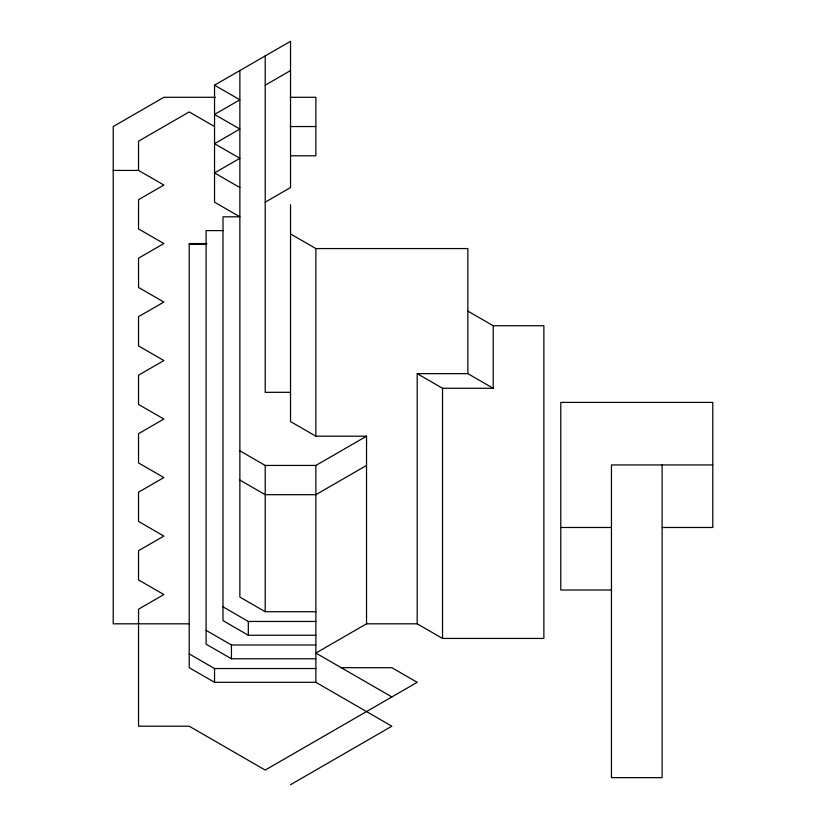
<?xml version="1.0" encoding="UTF-8"?>
<svg xmlns="http://www.w3.org/2000/svg" width="826" height="826" viewBox="0 0 826 826"><rect width="100%" height="100%" fill="white"/><g stroke="black" fill="none" stroke-linecap="round" stroke-linejoin="round"><path stroke-width="1.24" d="M315.873 635.246L248.316 635.246L222.989 620.615L222.989 216.815L239.87 216.815L214.543 202.184L214.543 85.181L290.535 41.3L290.535 187.554L265.208 202.184M265.208 85.181L290.535 70.551M239.87 450.82L265.208 465.441L315.873 465.441L366.537 436.19L366.537 623.816L315.873 653.067L391.865 696.948M366.537 465.441L315.873 494.691L265.208 494.691L239.87 480.071M290.535 784.7L391.865 726.199L315.873 682.317L214.543 682.317L189.206 667.697L189.206 243.556L206.944 243.556M215.4 97.292L163.878 97.292L113.214 126.543L113.214 623.816L189.206 623.816M290.112 97.292L315.873 97.292L315.873 155.794L290.535 155.794M290.215 126.543L315.873 126.543M113.214 170.424L138.541 170.424L163.878 185.045L138.541 199.675L138.541 228.926L163.878 243.556L138.541 258.177L138.541 287.427L163.878 302.058L138.541 316.678L138.541 345.929L163.878 360.559L138.541 375.18L138.541 404.43L163.878 419.061L138.541 433.681L138.541 462.932L163.878 477.562L138.541 492.182L138.541 521.443L163.878 536.064L138.541 550.694L138.541 579.945L163.878 594.565L138.541 609.196L138.541 726.199L189.206 726.199L265.208 770.069L417.202 682.317L391.865 667.697L341.2 667.697M222.989 230.599L206.097 230.599L206.097 644.156L231.435 658.776L315.873 658.776M189.206 244.393L206.097 244.393M290.535 233.944L315.873 248.564L467.867 248.564L467.867 373.651L493.205 388.272L493.205 325.733L467.867 311.103M493.205 325.733L543.869 325.733L543.869 638.446L442.54 638.446L417.202 623.816L366.537 623.816M417.202 623.816L417.202 373.651L467.867 373.651M417.202 373.651L442.54 388.272L493.205 388.272M290.535 392.319L265.208 392.319L265.208 55.931M290.535 204.693L290.535 421.57L315.873 436.19L366.537 436.19M712.786 464.945L611.457 464.945L611.457 777.648L662.122 777.648L662.122 464.945M560.792 527.484L611.457 527.484M662.122 527.484L712.786 527.484L712.786 402.396L560.792 402.396L560.792 590.022L611.457 590.022M239.87 70.551L239.87 597.074L265.208 611.705L315.873 611.705M222.989 606.831L248.316 621.451L315.873 621.451M206.097 630.362L231.435 644.992L315.873 644.992M189.206 653.903L214.543 668.533L315.873 668.533M214.543 85.181L239.87 99.801L214.543 114.432L239.87 129.052L214.543 143.683L239.87 158.303L214.543 172.933L239.87 187.554M214.543 126.543L189.206 111.923L138.541 141.174L138.541 170.424M442.54 388.272L442.54 638.446M315.873 248.564L315.873 436.19M315.873 465.441L315.873 682.317M265.208 465.441L265.208 611.705M248.316 621.451L248.316 635.246M231.435 644.992L231.435 658.776M214.543 668.533L214.543 682.317"/></g></svg>
